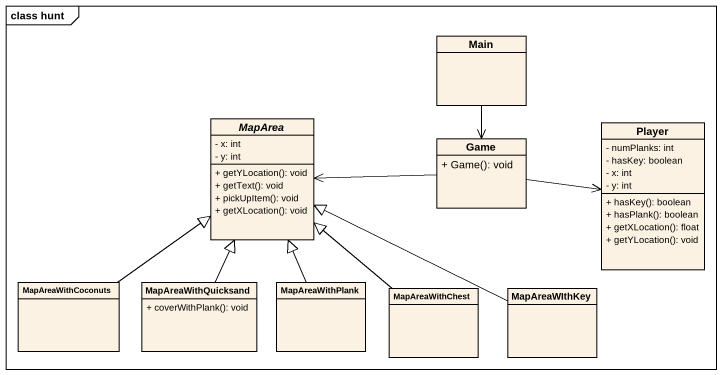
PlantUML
@startuml
mainframe class hunt
hide circle
hide empty members
skinparam classAttributeIconSize 0
class Main
abstract class MapArea {
  - x: int
  - y: int
  + getYLocation(): void
  + getText(): void
  + pickUpItem(): void
  + getXLocation(): void
}
class Player {
  - numPlanks: int
  - hasKey: boolean
  - x: int
  - y: int
  + hasKey(): boolean
  + hasPlank(): boolean
  + getXLocation(): float
  + getYLocation(): void
}
class Game {
  + Game(): void
}
class MapAreaWithCoconuts
class MapAreaWithQuicksand {
  + coverWithPlank(): void
}
class MapAreaWithPlank
class MapAreaWithChest
class MapAreaWIthKey
Main --> Game
Game -left-> MapArea
Game -right-> Player
MapAreaWithCoconuts -up-|> MapArea
MapAreaWithQuicksand -up-|> MapArea
MapAreaWithPlank -up-|> MapArea
MapAreaWithChest -up-|> MapArea
MapAreaWIthKey -left-|> MapArea
@enduml
